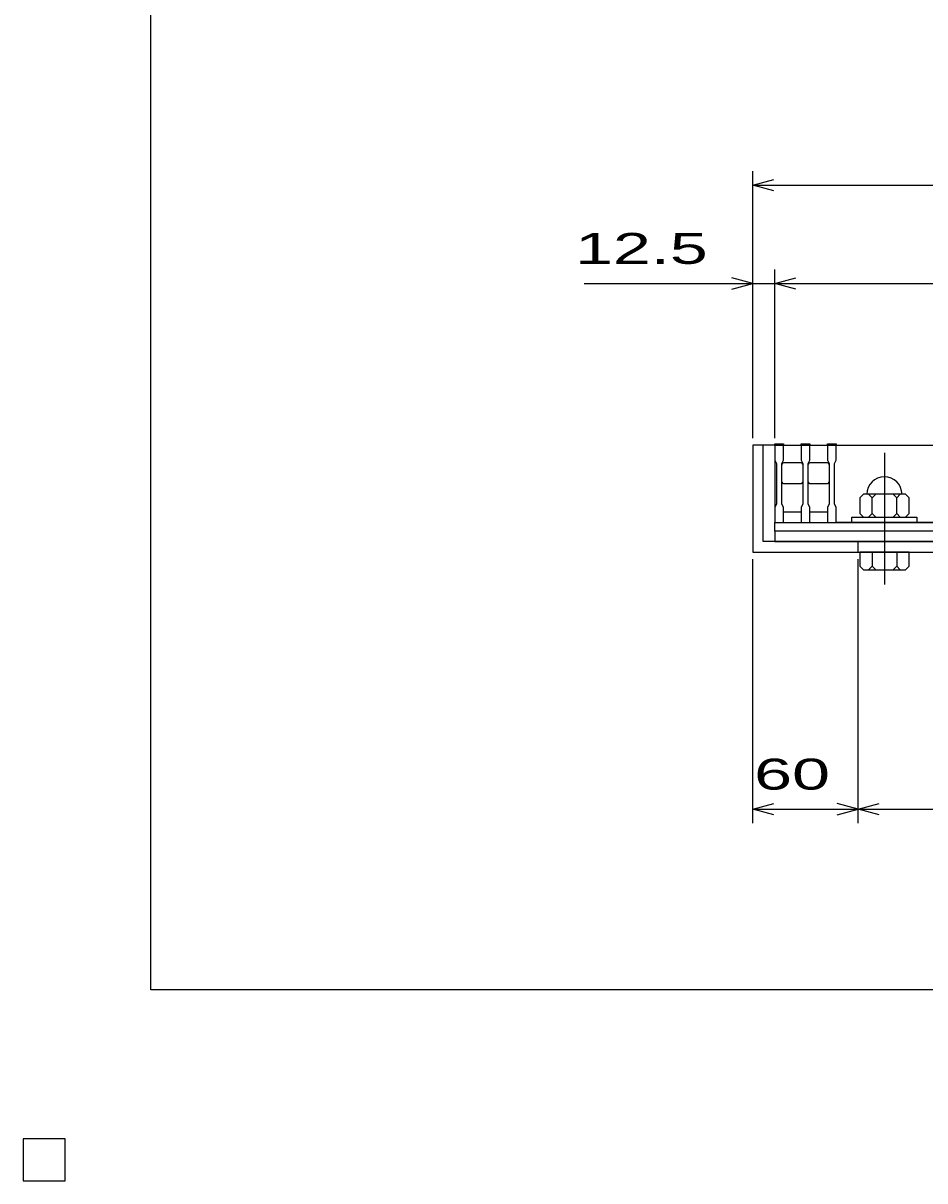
# Model space of a CAD drawing. Units: millimetres, scale not verified. Extents: x -1456 to 1385, y -1026 to 843.
# Drawn here: x -1456 to -942, y -1026 to -367 of the extents above; entities that cross this region are included whole.
import ezdxf
from ezdxf.enums import TextEntityAlignment as Align

# ---------------------------------------------------------------- set-up
doc = ezdxf.new("R2010")
doc.units = ezdxf.units.MM
doc.header["$LTSCALE"] = 8
doc.linetypes.add('CHAIN', pattern=[18.5, 12, -1.5, 3.5, -1.5])
for name, color, linetype, lineweight in [('0_2', 150, 'Continuous', 25), ('16', 3, 'Continuous', 25), ('19', 6, 'Continuous', 25), ('22', 4, 'Continuous', 25)]:
    doc.layers.add(name, color=color, linetype=linetype, lineweight=lineweight)
doc.styles.add('ベクトル', font='')
doc.styles.get('ベクトル').set_extended_font_data('ベクトル')

msp = doc.modelspace()

# ---------------------------------------------------------------- linework, layer by layer
at = {"layer": '0_2'}
for p, q in [((-1383.2, -917.2), (-1383.2, 842.8)), ((1384.8, -917.2), (-1383.2, -917.2))]:
    msp.add_line(p, q, dxfattribs=at)
at = {"layer": '16'}
for p, q in [((-1028, -607), (-1028, -606.3)), ((-1028, -606.3), (-1023, -606.3)), ((-1023, -606.3), (-1023, -607)), ((-1013, -607), (-1013, -606.3)), ((-1013, -606.3), (-1008, -606.3)), ((-1008, -606.3), (-1008, -607)), ((-998, -607), (-998, -606.3)), ((-998, -606.3), (-993, -606.3)), ((-993, -606.3), (-993, -607)), ((-1028, -607), (-1028, -615.5)), ((-1023, -607), (-1028, -607)), ((-1028, -607), (-1028, -645)), ((-1028, -607), (-333, -607)), ((-1023, -615.5), (-1023, -607)), ((-1013, -607), (-1013, -615.5)), ((-1008, -607), (-1013, -607)), ((-1008, -615.5), (-1008, -607)), ((-998, -607), (-998, -615.5)), ((-993, -607), (-998, -607)), ((-993, -615.5), (-993, -607)), ((-993, -607), (-938, -607)), ((-1028, -615.5), (-1027, -617.5)), ((-1027, -617.5), (-1027, -640.5)), ((-1024, -617.5), (-1023, -615.5)), ((-1024, -618), (-1023, -617)), ((-1024, -640.5), (-1024, -617.5)), ((-1023, -617), (-1013, -617)), ((-1013, -615.5), (-1012, -617.5)), ((-1013, -617), (-1012, -618)), ((-1012, -617.5), (-1012, -640.5)), ((-1009, -617.5), (-1008, -615.5)), ((-1009, -618), (-1008, -617)), ((-1009, -640.5), (-1009, -617.5)), ((-1008, -617), (-998, -617)), ((-998, -615.5), (-997, -617.5)), ((-998, -617), (-997, -618)), ((-997, -617.5), (-997, -640.5)), ((-994, -617.5), (-993, -615.5)), ((-994, -640.5), (-994, -617.5)), ((-1023, -629), (-1024, -628)), ((-1013, -629), (-1023, -629)), ((-1012, -628), (-1013, -629)), ((-1008, -629), (-1009, -628)), ((-998, -629), (-1008, -629)), ((-997, -628), (-998, -629)), ((-977.5, -635), (-979.5, -637)), ((-979.5, -637), (-979.5, -646)), ((-953.5, -635), (-977.5, -635)), ((-972.5, -637), (-974.5, -635)), ((-970.5, -635), (-972.5, -637)), ((-972.5, -646), (-972.5, -637)), ((-958.5, -637), (-960.5, -635)), ((-956.5, -635), (-958.5, -637)), ((-958.5, -646), (-958.5, -637)), ((-951.5, -637), (-953.5, -635)), ((-951.5, -646), (-951.5, -637)), ((-1027, -640.5), (-1028, -642.5)), ((-1028, -642.5), (-1028, -651)), ((-1023, -642.5), (-1024, -640.5)), ((-1023, -651), (-1023, -642.5)), ((-1023, -645), (-1013, -645)), ((-1012, -640.5), (-1013, -642.5)), ((-1013, -642.5), (-1013, -651)), ((-1008, -642.5), (-1009, -640.5)), ((-1008, -651), (-1008, -642.5)), ((-1008, -645), (-998, -645)), ((-997, -640.5), (-998, -642.5)), ((-998, -642.5), (-998, -651)), ((-993, -642.5), (-994, -640.5)), ((-993, -651), (-993, -642.5)), ((-979.5, -646), (-977.5, -648)), ((-974.5, -648), (-972.5, -646)), ((-972.5, -646), (-970.5, -648)), ((-960.5, -648), (-958.5, -646)), ((-958.5, -646), (-956.5, -648)), ((-953.5, -648), (-951.5, -646)), ((-1028, -651), (-1023, -651)), ((-1028, -651), (-333, -651)), ((-1028, -656), (-1028, -651)), ((-1013, -651), (-1008, -651)), ((-998, -651), (-993, -651)), ((-938, -651), (-993, -651)), ((-984, -651), (-984, -648)), ((-984, -648), (-947, -648)), ((-947, -651), (-984, -651)), ((-947, -648), (-947, -651)), ((-333, -656), (-1028, -656)), ((-1028, -656), (-1028, -662)), ((-1028, -662), (-333, -662)), ((-1432, -1002), (-1456, -1002)), ((-1456, -1002), (-1456, -1026)), ((-1432, -1002), (-1456, -1002)), ((-1456, -1002), (-1456, -1026)), ((-1432, -1002), (-1456, -1002)), ((-1456, -1002), (-1456, -1026)), ((-1432, -1002), (-1456, -1002)), ((-1456, -1002), (-1456, -1026)), ((-1432, -1002), (-1456, -1002)), ((-1456, -1002), (-1456, -1026)), ((-1432, -1026), (-1432, -1002)), ((-1432, -1026), (-1432, -1002)), ((-1432, -1026), (-1432, -1002)), ((-1432, -1026), (-1432, -1002)), ((-1432, -1026), (-1432, -1002)), ((-1456, -1026), (-1432, -1026)), ((-1456, -1026), (-1432, -1026)), ((-1456, -1026), (-1432, -1026)), ((-1456, -1026), (-1432, -1026)), ((-1456, -1026), (-1432, -1026))]:
    msp.add_line(p, q, dxfattribs=at)
at = {"layer": '16', "linetype": 'CHAIN'}
msp.add_line((-965.5, -611.4), (-965.5, -686.4), dxfattribs=at)
at = {"layer": '16'}
msp.add_arc((-965.5, -635), 10, 0, 180, dxfattribs=at)
at = {"layer": '19'}
for p, q in [((-1028, -607), (-1040.5, -607)), ((-1040.5, -607), (-1040.5, -668)), ((-1034.5, -662), (-1034.5, -607)), ((-326.5, -662), (-1034.5, -662)), ((-980.5, -668), (-980.5, -662)), ((-1040.5, -668), (-320.5, -668)), ((-979.5, -668), (-979.5, -676)), ((-951.5, -668), (-979.5, -668)), ((-972.5, -668), (-972.5, -676)), ((-958.5, -668), (-958.5, -676)), ((-951.5, -676), (-951.5, -668)), ((-979.5, -676), (-977.5, -678)), ((-977.5, -678), (-953.5, -678)), ((-972.5, -676), (-974.5, -678)), ((-970.5, -678), (-972.5, -676)), ((-958.5, -676), (-960.5, -678)), ((-956.5, -678), (-958.5, -676)), ((-953.5, -678), (-951.5, -676))]:
    msp.add_line(p, q, dxfattribs=at)
at = {"layer": '22'}
for p, q in [((-1040.5, -603), (-1040.5, -451)), ((-1040.5, -459), (-1028.5, -455.8)), ((-1028.5, -462.2), (-1040.5, -459)), ((-1040.5, -459), (-320.5, -459)), ((-1040.5, -603), (-1040.5, -507)), ((-1028, -603), (-1028, -507)), ((-1040.5, -515), (-1052.5, -511.8)), ((-1028, -515), (-1016, -511.8)), ((-1136.5, -515), (-1040.5, -515)), ((-1052.5, -518.2), (-1040.5, -515)), ((-1040.5, -515), (-1028, -515)), ((-1016, -518.2), (-1028, -515)), ((-1028, -515), (-333, -515)), ((-1040.5, -822.4), (-1040.5, -672)), ((-980.5, -822.4), (-980.5, -672)), ((-1040.5, -814.4), (-1028.5, -811.2)), ((-1028.5, -817.6), (-1040.5, -814.4)), ((-1040.5, -814.4), (-980.5, -814.4)), ((-980.5, -814.4), (-992.5, -811.2)), ((-992.5, -817.6), (-980.5, -814.4)), ((-980.5, -814.4), (-968.5, -811.2)), ((-968.5, -817.6), (-980.5, -814.4)), ((-980.5, -814.4), (-380.5, -814.4))]:
    msp.add_line(p, q, dxfattribs=at)
at = {"layer": '22', "color": 2}
for p, q in [((-1432, -1002), (-1456, -1002)), ((-1456, -1002), (-1456, -1026)), ((-1432, -1002), (-1456, -1002)), ((-1456, -1002), (-1456, -1026)), ((-1432, -1002), (-1456, -1002)), ((-1456, -1002), (-1456, -1026)), ((-1432, -1026), (-1432, -1002)), ((-1432, -1026), (-1432, -1002)), ((-1432, -1026), (-1432, -1002)), ((-1456, -1026), (-1432, -1026)), ((-1456, -1026), (-1432, -1026)), ((-1456, -1026), (-1432, -1026))]:
    msp.add_line(p, q, dxfattribs=at)

# ---------------------------------------------------------------- texts
at = {"layer": '22', "color": 2, "style": 'ベクトル', "width": 1.65}
for s, p in [(' 12.5 ', (-1152.5, -495)), (' 60 ', (-1050.5, -794.4))]:
    msp.add_text(s, height=17.6, dxfattribs=at).set_placement(p, align=Align.MIDDLE_LEFT)

doc.saveas('drawing.dxf')
